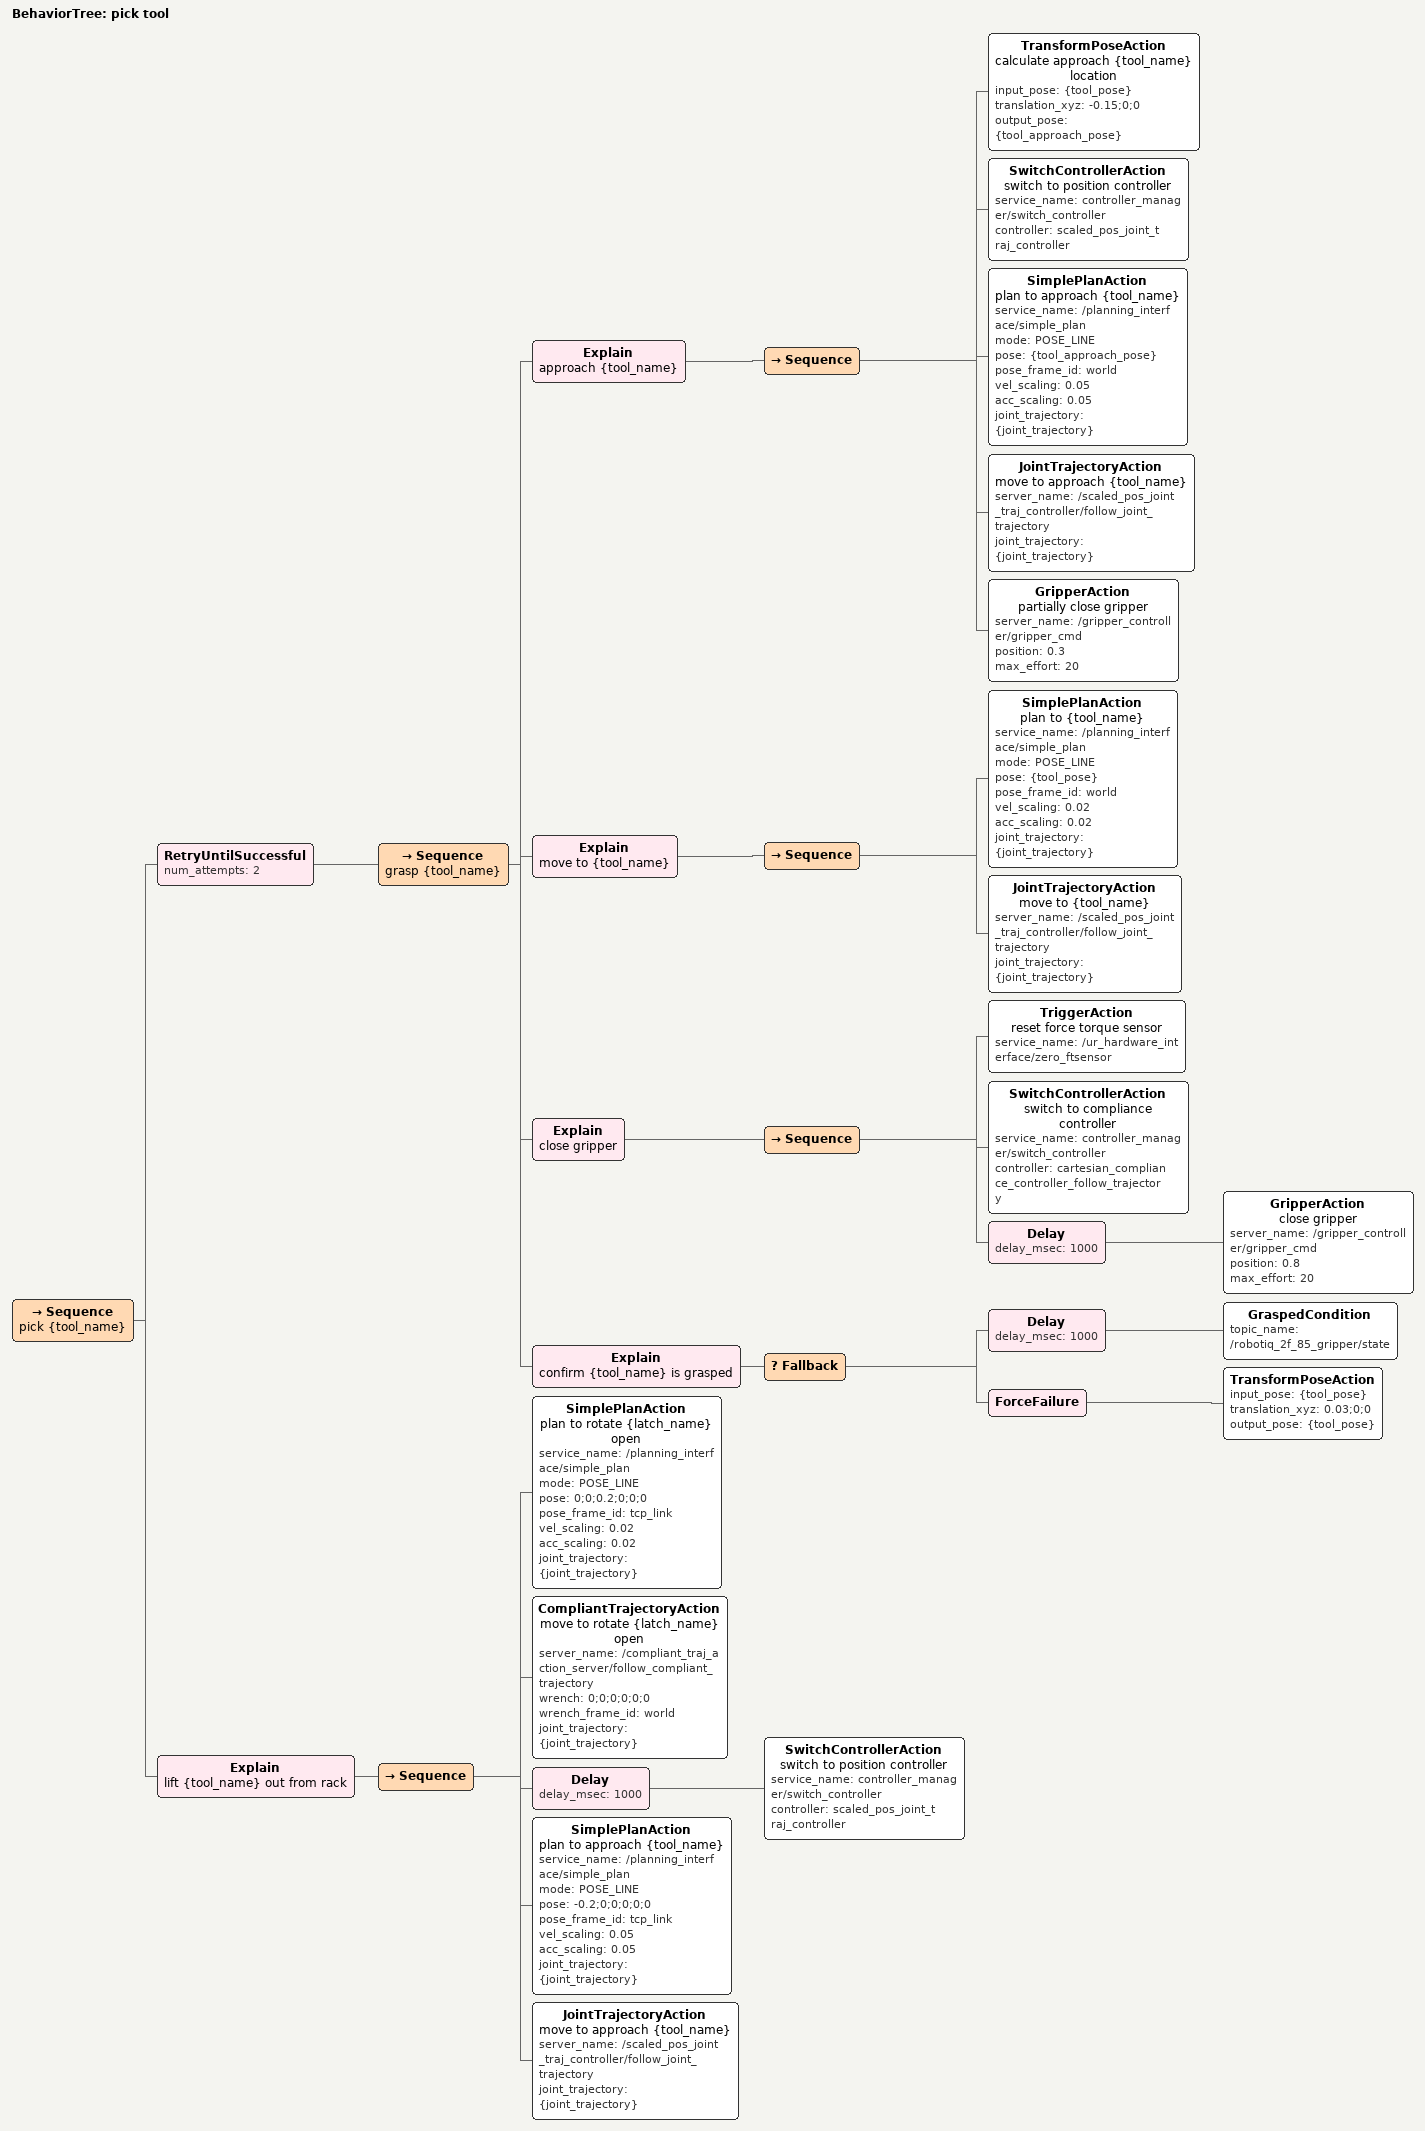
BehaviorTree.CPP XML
<root>
    <!--
    inputs:
      - tool_name
      - tool_pose
  -->
    <BehaviorTree ID="pick tool">

        <Sequence name="pick {tool_name}">
            <RetryUntilSuccessful num_attempts="2">
                <Sequence name="grasp {tool_name}">
                    <Explain name="approach {tool_name}">
                        <Sequence>
                            <!-- calculate approach tool-->
                            <TransformPoseAction
                                name="calculate approach {tool_name} location"
                                input_pose="{tool_pose}"
                                translation_xyz="-0.15;0;0"
                                output_pose="{tool_approach_pose}"
                            />

                            <!-- position control -->
                            <SwitchControllerAction
                                name="switch to position controller"
                                service_name="controller_manager/switch_controller"
                                controller="scaled_pos_joint_traj_controller"
                            />
                            <!-- plan to approach latch -->
                            <SimplePlanAction
                                name="plan to approach {tool_name}"
                                service_name="/planning_interface/simple_plan"
                                mode="POSE_LINE"
                                pose="{tool_approach_pose}"
                                pose_frame_id="world"
                                vel_scaling="0.05"
                                acc_scaling="0.05"
                                joint_trajectory="{joint_trajectory}"
                            />
                            <!-- move to approach latch -->
                            <JointTrajectoryAction
                                name="move to approach {tool_name}"
                                server_name="/scaled_pos_joint_traj_controller/follow_joint_trajectory"
                                joint_trajectory="{joint_trajectory}"
                            />

                            <GripperAction
                                name="partially close gripper"
                                server_name="/gripper_controller/gripper_cmd"
                                position="0.3"
                                max_effort="20"
                            />
                        </Sequence>
                    </Explain>

                    <Explain name="move to {tool_name}">
                        <Sequence>
                            <!-- plan to tool -->
                            <SimplePlanAction
                                name="plan to {tool_name}"
                                service_name="/planning_interface/simple_plan"
                                mode="POSE_LINE"
                                pose="{tool_pose}"
                                pose_frame_id="world"
                                vel_scaling="0.02"
                                acc_scaling="0.02"
                                joint_trajectory="{joint_trajectory}"
                            />
                            <!-- move to latch -->
                            <JointTrajectoryAction
                                name="move to {tool_name}"
                                server_name="/scaled_pos_joint_traj_controller/follow_joint_trajectory"
                                joint_trajectory="{joint_trajectory}"
                            />
                        </Sequence>
                    </Explain>

                    <Explain name="close gripper">
                        <Sequence>
                            <!-- zero ft sensor -->
                            <TriggerAction
                                name="reset force torque sensor"
                                service_name="/ur_hardware_interface/zero_ftsensor"
                            />
                            <!-- switch to compliance control-->
                            <SwitchControllerAction
                                name="switch to compliance controller"
                                service_name="controller_manager/switch_controller"
                                controller="cartesian_compliance_controller_follow_trajectory"
                            />
                            <Delay delay_msec="1000">
                                <!-- close gripper -->
                                <GripperAction
                                    name="close gripper"
                                    server_name="/gripper_controller/gripper_cmd"
                                    position="0.8"
                                    max_effort="20"
                                />
                            </Delay>
                        </Sequence>
                    </Explain>
                    <Explain name="confirm {tool_name} is grasped">
                        <Fallback>
                            <Delay delay_msec="1000">
                                <GraspedCondition
                                    topic_name="/robotiq_2f_85_gripper/state"
                                />
                            </Delay>

                            <ForceFailure>
                                <TransformPoseAction
                                    input_pose="{tool_pose}"
                                    translation_xyz="0.03;0;0"
                                    output_pose="{tool_pose}"
                                />
                            </ForceFailure>

                        </Fallback>
                    </Explain>
                </Sequence>
            </RetryUntilSuccessful>

            <Explain name="lift {tool_name} out from rack">
                <Sequence>
                    <!-- plan to open latch -->
                    <SimplePlanAction
                        name="plan to rotate {latch_name} open"
                        service_name="/planning_interface/simple_plan"
                        mode="POSE_LINE"
                        pose="0;0;0.2;0;0;0"
                        pose_frame_id="tcp_link"
                        vel_scaling="0.02"
                        acc_scaling="0.02"
                        joint_trajectory="{joint_trajectory}"
                    />
                    <!-- move to open latch -->
                    <CompliantTrajectoryAction
                        name="move to rotate {latch_name} open"
                        server_name="/compliant_traj_action_server/follow_compliant_trajectory"
                        wrench="0;0;0;0;0;0"
                        wrench_frame_id="world"
                        joint_trajectory="{joint_trajectory}"
                    />
                    <Delay delay_msec="1000">
                        <!-- switch back to joint traj ctrl -->
                        <SwitchControllerAction
                            name="switch to position controller"
                            service_name="controller_manager/switch_controller"
                            controller="scaled_pos_joint_traj_controller"
                        />
                    </Delay>

                    <!-- plan to approach latch -->
                    <SimplePlanAction
                        name="plan to approach {tool_name}"
                        service_name="/planning_interface/simple_plan"
                        mode="POSE_LINE"
                        pose="-0.2;0;0;0;0;0"
                        pose_frame_id="tcp_link"
                        vel_scaling="0.05"
                        acc_scaling="0.05"
                        joint_trajectory="{joint_trajectory}"
                    />
                    <!-- move to approach latch -->
                    <JointTrajectoryAction
                        name="move to approach {tool_name}"
                        server_name="/scaled_pos_joint_traj_controller/follow_joint_trajectory"
                        joint_trajectory="{joint_trajectory}"
                    />
                </Sequence>
            </Explain>

        </Sequence>
    </BehaviorTree>

</root>
